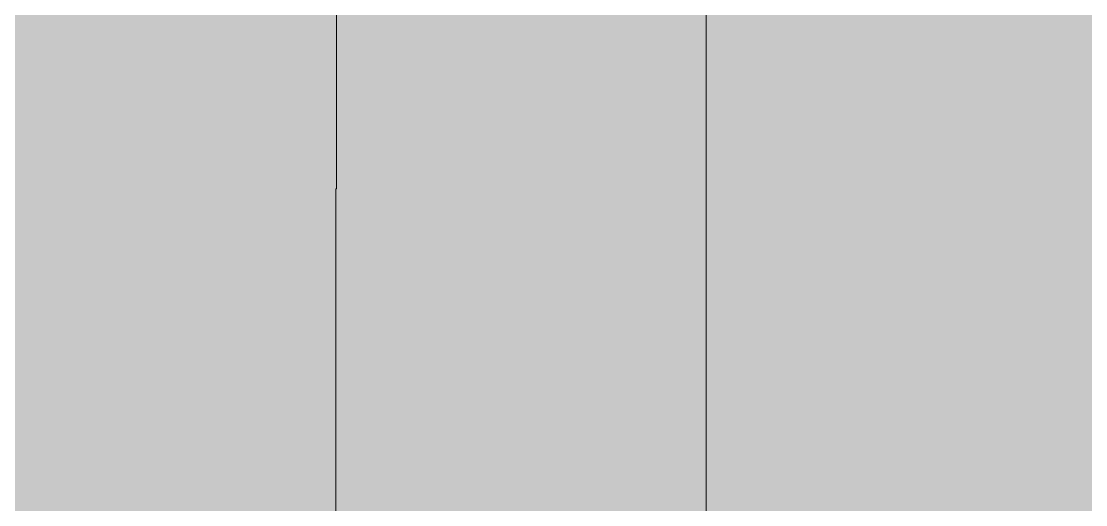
# Model space of a CAD drawing. Header units: millimetres. Extents: x 855 to 80408, y -1987 to 27400.
# Drawn here: x 44418 to 46264, y 7552 to 8390 of the extents above; entities that cross this region are included whole.
import ezdxf

# ---------------------------------------------------------------- set-up
doc = ezdxf.new("R2010")
doc.units = ezdxf.units.MM
doc.layers.add('A-WALL-PATT', color=7, linetype='Continuous', lineweight=9)
doc.layers.add('I-WALL', color=7, linetype='Continuous', lineweight=9)

msp = doc.modelspace()

# ---------------------------------------------------------------- hatches: boundary and pattern name
at = {"layer": 'A-WALL-PATT'}
h = msp.add_hatch(color=256, dxfattribs=at)
h.paths.add_polyline_path([(45604, 4210), (45605.7, 4210), (45605.7, 6246.6), (45604.3, 6246.6), (45604.3, 6200.1), (45603.8, 6200.1), (45603.8, 4210)])
h.paths.add_polyline_path([(45605.7, 6276.6), (45605.7, 6411.3), (45604.3, 6411.3), (45604.3, 6276.6), (45605.2, 6276.6)])
h.paths.add_polyline_path([(45229.6, 7311.3), (45605.7, 7311.3), (45605.7, 11800), (44964.7, 11800), (44964.7, 7311.3), (45094.3, 7311.3)])
h.paths.add_polyline_path([(45605.7, 11810), (45605.7, 11860), (44964.7, 11860), (44964.7, 11810), (45597.1, 11810)])
h = msp.add_hatch(color=256, dxfattribs=at)
h.paths.add_polyline_path([(44960.6, 4210), (44963.7, 4210), (44963.7, 6246.6), (44961.3, 6246.6), (44961.3, 6255.9), (44960.6, 6255.8), (44960.6, 5280.2)])
h.paths.add_polyline_path([(44960.6, 6266.5), (44961.3, 6266.6), (44961.3, 6276.6), (44963.7, 6276.6), (44963.7, 6411.3), (44960.6, 6411.3), (44960.6, 6266.6)])
h.paths.add_polyline_path([(44684.3, 6600), (44684.3, 7311.3), (44963.7, 7311.3), (44963.7, 8100), (44964.7, 8100), (44964.7, 11700), (39605.7, 11700), (39605.7, 6600), (40084.7, 6600), (40084.7, 6800), (44084.7, 6800), (44084.7, 6600), (44473.9, 6600)])
h.paths.add_polyline_path([(44963.7, 7261.3), (44963.7, 7261.5), (44851.8, 7261.3)])
msp.add_hatch(color=256, dxfattribs=at).paths.add_polyline_path([(50960.6, 4210), (50963.7, 4210), (50963.7, 8100), (50964.7, 8100), (50964.7, 11700), (45605.7, 11700), (45605.7, 7311.3), (45884.3, 7311.3), (45884.3, 6600), (46444.7, 6600), (46444.7, 6800), (48044.7, 6800), (48044.7, 6600), (50960.6, 6600), (50960.6, 5280.2)])
h = msp.add_hatch(color=256, dxfattribs=at)
h.paths.add_polyline_path([(44963.7, 4210), (44963.8, 4210), (44963.7, 5280.2)])
h.paths.add_polyline_path([(44963.7, 6276.6), (44963.8, 6276.6), (44963.7, 6365.7)])
h.paths.add_polyline_path([(44963.7, 7311.3), (44964.7, 7311.3), (44964.7, 8100), (44963.7, 8100), (44963.7, 7451.1)])

# ---------------------------------------------------------------- linework, layer by layer
at = {"layer": 'I-WALL'}
for p, q in [((44964.7, 11800), (44964.7, 8100)), ((45605.7, 7261.5), (45605.7, 11800)), ((44963.7, 7261.5), (44963.7, 8100)), ((44963.7, 8100), (44964.7, 8100))]:
    msp.add_line(p, q, dxfattribs=at)

doc.saveas('drawing.dxf')
